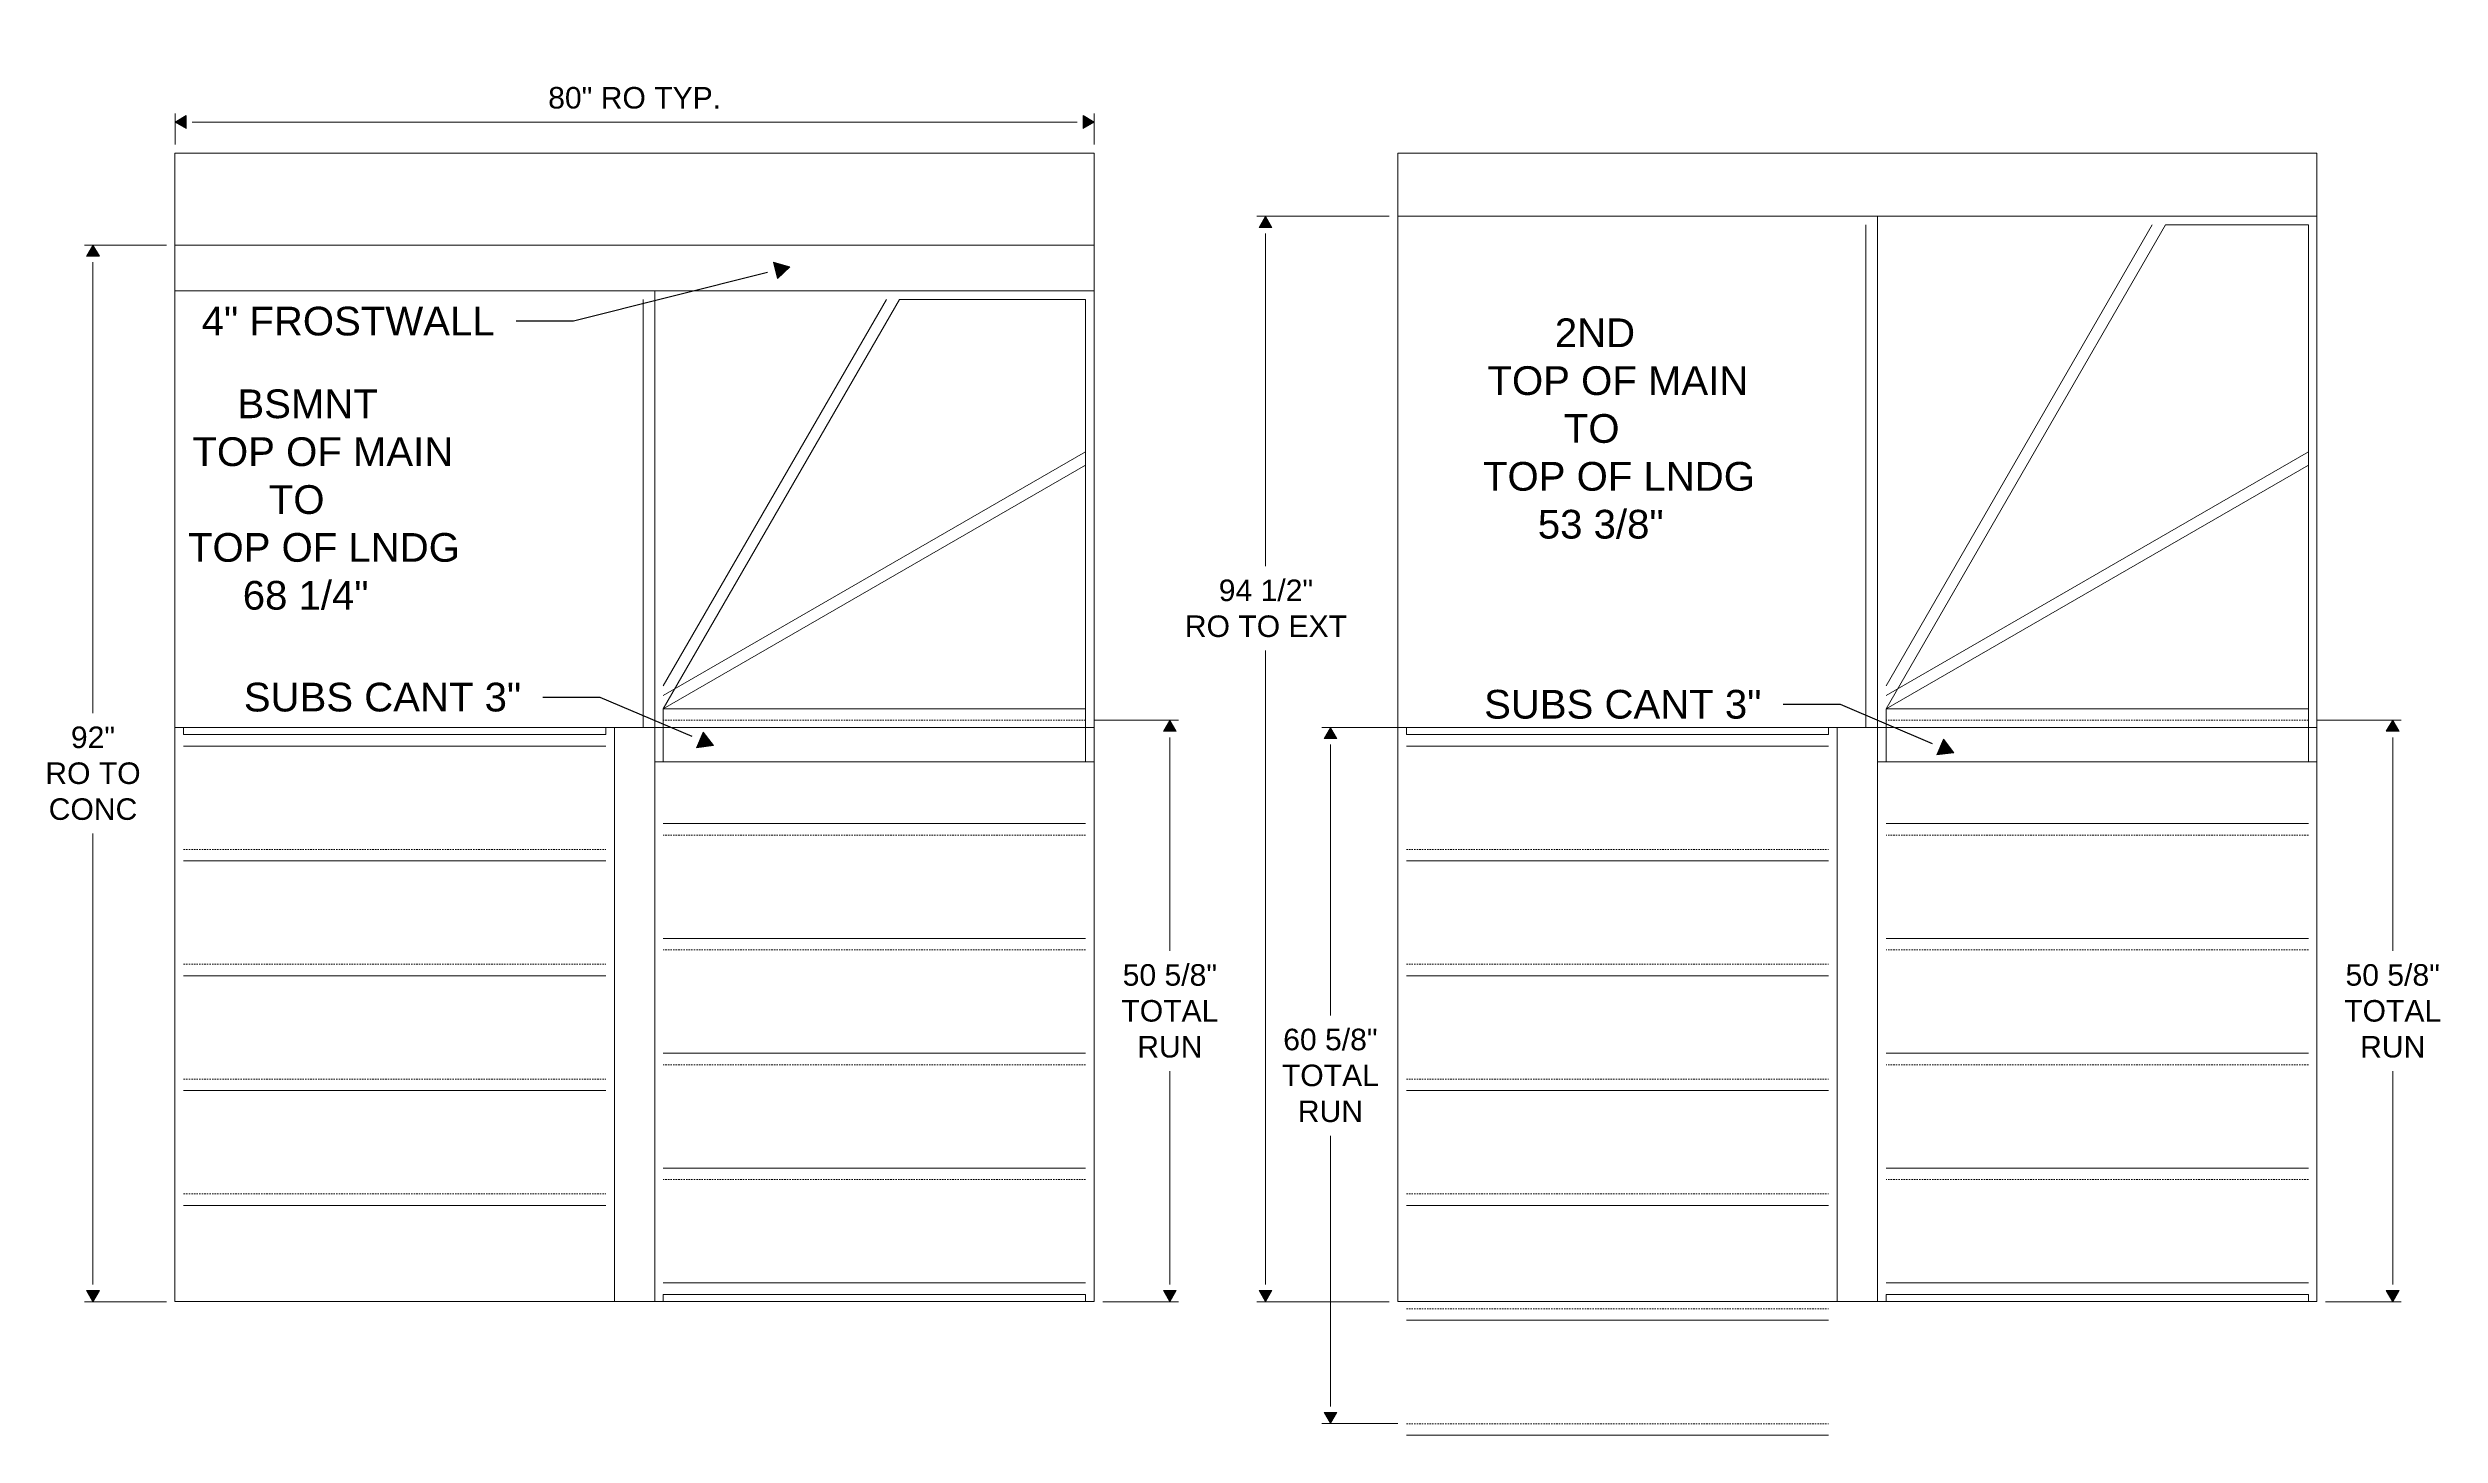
# Model space of a CAD drawing. Header units: inches. Extents: x -118 to 513, y 73 to 305.
# Drawn here: x 93.3 to 301.5, y 163 to 283.8 of the extents above; entities that cross this region are included whole.
import ezdxf
from ezdxf import colors
from ezdxf.entities.mleader import LeaderData, LeaderLine
from ezdxf.math import Vec2, Vec3

# ---------------------------------------------------------------- set-up
doc = ezdxf.new("R2010")
doc.units = ezdxf.units.IN
doc.header["$MEASUREMENT"] = 0
doc.header["$PDMODE"] = 35
doc.linetypes.add('HIDDEN2', pattern=[0.1875, 0.125, -0.0625])
for name, color, linetype, lineweight in [('Concrete', 40, 'Continuous', 9), ('Dimension', 3, 'Continuous', 9), ('Hole-Framing', 150, 'Continuous', 18), ('Kick', 4, 'Continuous', 9), ('Kick-Hidden', 4, 'HIDDEN2', 9), ('Plywood', 6, 'Continuous', 18), ('Treads', 1, 'Continuous', 15)]:
    doc.layers.add(name, color=color, linetype=linetype, lineweight=lineweight)
doc.styles.add('Dimension and Text', font='arial.ttf', dxfattribs={"height": 0.078125})
doc.dimstyles.new('Jerrod Dimension', dxfattribs={"dimscale": 0, "dimtxt": 0.078125, "dimasz": 0.0625, "dimexe": 0.03125, "dimexo": 0.03125, "dimgap": 0.046875, "dimtad": 1, "dimtih": 1, "dimtoh": 1, "dimdec": 4, "dimzin": 1, "dimdsep": 46, "dimlunit": 5, "dimtxsty": 'Dimension and Text', "dimblk": 'arrow', "dimcen": 2.421875, "dimclrd": 3, "dimclre": 3, "dimclrt": 3, "dimadec": 1, "dimazin": 0, "dimtfac": 1, "dimtdec": 4, "dimtmove": 2, "dimatfit": 3, "dimldrblk": 'arrow', "dimfxl": 1, "dimtfillclr": 256, "dimfrac": 2, "dimlwd": -1, "dimlwe": -1, "dimarcsym": 2})

# ---------------------------------------------------------------- blocks, each defined once
blk = doc.blocks.new('arrow')
at = {"layer": 'Dimension'}
blk.add_hatch(color=0, dxfattribs=at).paths.add_polyline_path([(0, 0), (-0.64, 0.37), (-0.64, -0.37)])
at = {"layer": 'Dimension', "color": 0}
for p, q in [((-0.64, -0.37), (-0.64, 0.37)), ((0, 0), (-0.64, 0.37)), ((-0.64, -0.37), (0, 0))]:
    blk.add_line(p, q, dxfattribs=at)
blk = doc.blocks.new('*D99')
at = {"layer": 'Defpoints', "color": 0, "transparency": 16777216}
for p in [(184.39, 277.29), (104.39, 274.58), (184.39, 274.58)]:
    blk.add_point(p, dxfattribs=at)
at = {"layer": 'Treads', "color": 3, "transparency": 16777216}
for p, q in [((104.39, 275.33), (104.39, 278.04)), ((105.89, 277.29), (182.89, 277.29)), ((184.39, 275.33), (184.39, 278.04))]:
    blk.add_line(p, q, dxfattribs=at)
at = {"layer": 'Treads', "color": 3, "transparency": 16777216, "xscale": 1.5, "yscale": 1.5, "zscale": 1.5, "rotation": 180}
blk.add_blockref('arrow', (104.39, 277.29), dxfattribs=at)
at = {"layer": 'Treads', "color": 3, "transparency": 16777216, "xscale": 1.5, "yscale": 1.5, "zscale": 1.5}
blk.add_blockref('arrow', (184.39, 277.29), dxfattribs=at)
at = {"layer": 'Treads', "color": 3, "transparency": 16777216, "insert": (144.39, 279.39), "char_height": 1.875, "attachment_point": 5, "style": 'Dimension and Text'}
blk.add_mtext('80" RO TYP.', dxfattribs=at)
blk = doc.blocks.new('*D100')
at = {"layer": 'Defpoints', "color": 0, "transparency": 16777216}
for p in [(97.25, 266.58), (104.39, 266.58), (104.39, 174.58)]:
    blk.add_point(p, dxfattribs=at)
at = {"layer": 'Treads', "color": 3, "transparency": 16777216}
for p, q in [((103.64, 266.58), (96.5, 266.58)), ((97.25, 265.08), (97.25, 225.82)), ((97.25, 176.08), (97.25, 215.34)), ((103.64, 174.58), (96.5, 174.58))]:
    blk.add_line(p, q, dxfattribs=at)
at = {"layer": 'Treads', "color": 3, "transparency": 16777216, "xscale": 1.5, "yscale": 1.5, "zscale": 1.5}
for p, rotation in [((97.25, 266.58), 90), ((97.25, 174.58), 270)]:
    blk.add_blockref('arrow', p, dxfattribs=dict(at, rotation=rotation))
at = {"layer": 'Treads', "color": 3, "transparency": 16777216, "insert": (97.25, 220.58), "char_height": 1.875, "attachment_point": 5, "style": 'Dimension and Text'}
blk.add_mtext('92"\\PRO TO \\PCONC', dxfattribs=at)
blk = doc.blocks.new('*D101')
at = {"layer": 'Defpoints', "color": 0, "transparency": 16777216}
for p in [(210.8, 269.08), (199.3, 174.58), (210.8, 174.58)]:
    blk.add_point(p, dxfattribs=at)
at = {"layer": 'Treads', "color": 3, "transparency": 16777216}
for p, q in [((210.05, 269.08), (198.55, 269.08)), ((199.3, 267.58), (199.3, 238.62)), ((199.3, 176.08), (199.3, 231.27)), ((210.05, 174.58), (198.55, 174.58))]:
    blk.add_line(p, q, dxfattribs=at)
at = {"layer": 'Treads', "color": 3, "transparency": 16777216, "xscale": 1.5, "yscale": 1.5, "zscale": 1.5}
for p, rotation in [((199.3, 269.08), 90), ((199.3, 174.58), 270)]:
    blk.add_blockref('arrow', p, dxfattribs=dict(at, rotation=rotation))
at = {"layer": 'Treads', "color": 3, "transparency": 16777216, "insert": (199.33, 234.94), "char_height": 1.875, "attachment_point": 5, "style": 'Dimension and Text'}
blk.add_mtext('94 1/2"\\PRO TO EXT', dxfattribs=at)
blk = doc.blocks.new('*D102')
at = {"layer": 'Defpoints', "color": 0, "transparency": 16777216}
for p in [(204.94, 224.58), (211.55, 224.58), (211.55, 163.96)]:
    blk.add_point(p, dxfattribs=at)
at = {"layer": 'Treads', "color": 3, "transparency": 16777216}
for p, q in [((210.8, 224.58), (204.19, 224.58)), ((204.94, 223.08), (204.94, 199.51)), ((204.94, 165.46), (204.94, 189.03)), ((210.8, 163.96), (204.19, 163.96))]:
    blk.add_line(p, q, dxfattribs=at)
at = {"layer": 'Treads', "color": 3, "transparency": 16777216, "xscale": 1.5, "yscale": 1.5, "zscale": 1.5}
for p, rotation in [((204.94, 224.58), 90), ((204.94, 163.96), 270)]:
    blk.add_blockref('arrow', p, dxfattribs=dict(at, rotation=rotation))
at = {"layer": 'Treads', "color": 3, "transparency": 16777216, "insert": (204.94, 194.27), "char_height": 1.875, "attachment_point": 5, "style": 'Dimension and Text'}
blk.add_mtext('60 5/8"\\PTOTAL \\PRUN', dxfattribs=at)
blk = doc.blocks.new('*D103')
at = {"layer": 'Defpoints', "color": 0, "transparency": 16777216}
for p in [(290.05, 225.21), (297.39, 225.21), (290.8, 174.58)]:
    blk.add_point(p, dxfattribs=at)
at = {"layer": 'Treads', "color": 3, "transparency": 16777216}
for p, q in [((290.8, 225.21), (298.14, 225.21)), ((297.39, 223.71), (297.39, 205.13)), ((297.39, 176.08), (297.39, 194.66)), ((291.55, 174.58), (298.14, 174.58))]:
    blk.add_line(p, q, dxfattribs=at)
at = {"layer": 'Treads', "color": 3, "transparency": 16777216, "xscale": 1.5, "yscale": 1.5, "zscale": 1.5}
for p, rotation in [((297.39, 225.21), 90), ((297.39, 174.58), 270)]:
    blk.add_blockref('arrow', p, dxfattribs=dict(at, rotation=rotation))
at = {"layer": 'Treads', "color": 3, "transparency": 16777216, "insert": (297.39, 199.89), "char_height": 1.875, "attachment_point": 5, "style": 'Dimension and Text'}
blk.add_mtext('50 5/8"\\PTOTAL \\PRUN', dxfattribs=at)
blk = doc.blocks.new('*D104')
at = {"layer": 'Defpoints', "color": 0, "transparency": 16777216}
for p in [(183.64, 225.21), (190.97, 225.21), (184.39, 174.58)]:
    blk.add_point(p, dxfattribs=at)
at = {"layer": 'Treads', "color": 3, "transparency": 16777216}
for p, q in [((184.39, 225.21), (191.72, 225.21)), ((190.97, 223.71), (190.97, 205.13)), ((190.97, 176.08), (190.97, 194.66)), ((185.14, 174.58), (191.72, 174.58))]:
    blk.add_line(p, q, dxfattribs=at)
at = {"layer": 'Treads', "color": 3, "transparency": 16777216, "xscale": 1.5, "yscale": 1.5, "zscale": 1.5}
for p, rotation in [((190.97, 225.21), 90), ((190.97, 174.58), 270)]:
    blk.add_blockref('arrow', p, dxfattribs=dict(at, rotation=rotation))
at = {"layer": 'Treads', "color": 3, "transparency": 16777216, "insert": (190.97, 199.89), "char_height": 1.875, "attachment_point": 5, "style": 'Dimension and Text'}
blk.add_mtext('50 5/8"\\PTOTAL \\PRUN', dxfattribs=at)

msp = doc.modelspace()

# ---------------------------------------------------------------- linework, layer by layer
at = {"layer": 'Concrete'}
for points in [[(104.38522, 274.58169), (184.38522, 274.58169), (184.38522, 174.58169), (104.38522, 174.58169)], [(104.38522, 274.58169), (184.38522, 274.58169), (184.38522, 266.58169), (104.38522, 266.58169)]]:
    msp.add_lwpolyline(points, close=True, dxfattribs=at)
at = {"layer": 'Hole-Framing'}
for points in [[(210.7992, 274.58169), (290.7992, 274.58169), (290.7992, 174.58169), (210.7992, 174.58169)], [(210.7992, 274.58169), (290.7992, 274.58169), (290.7992, 269.08169), (210.7992, 269.08169)], [(142.63522, 224.58169), (146.13522, 224.58169), (146.13522, 174.58169), (142.63522, 174.58169)], [(249.0492, 224.58169), (252.5492, 224.58169), (252.5492, 174.58169), (249.0492, 174.58169)]]:
    msp.add_lwpolyline(points, close=True, dxfattribs=at)
at = {"layer": 'Kick'}
for points in [[(104.38522, 266.58169), (184.38522, 266.58169), (184.38522, 262.58169), (104.38522, 262.58169)], [(105.13522, 224.58169), (141.88522, 224.58169), (141.88522, 223.95669), (105.13522, 223.95669)], [(211.5492, 224.58169), (248.2992, 224.58169), (248.2992, 223.95669), (211.5492, 223.95669)], [(183.63522, 174.58169), (146.88522, 174.58169), (146.88522, 175.20669), (183.63522, 175.20669)], [(290.0492, 174.58169), (253.2992, 174.58169), (253.2992, 175.20669), (290.0492, 175.20669)]]:
    msp.add_lwpolyline(points, close=True, dxfattribs=at)
at = {"layer": 'Kick-Hidden'}
for p, q in [((183.63522, 225.20669), (146.88522, 225.20669)), ((290.0492, 225.20669), (253.2992, 225.20669)), ((183.63522, 215.20669), (146.88522, 215.20669)), ((290.0492, 215.20669), (253.2992, 215.20669)), ((105.13522, 213.95669), (141.88522, 213.95669)), ((211.5492, 213.95669), (248.2992, 213.95669)), ((183.63522, 205.20669), (146.88522, 205.20669)), ((290.0492, 205.20669), (253.2992, 205.20669)), ((105.13522, 203.95669), (141.88522, 203.95669)), ((211.5492, 203.95669), (248.2992, 203.95669)), ((105.13522, 193.95669), (141.88522, 193.95669)), ((183.63522, 195.20669), (146.88522, 195.20669)), ((211.5492, 193.95669), (248.2992, 193.95669)), ((290.0492, 195.20669), (253.2992, 195.20669)), ((105.13522, 183.95669), (141.88522, 183.95669)), ((183.63522, 185.20669), (146.88522, 185.20669)), ((211.5492, 183.95669), (248.2992, 183.95669)), ((290.0492, 185.20669), (253.2992, 185.20669)), ((211.5492, 173.95669), (248.2992, 173.95669)), ((211.5492, 163.95669), (248.2992, 163.95669))]:
    msp.add_line(p, q, dxfattribs=at)
at = {"layer": 'Plywood'}
for points in [[(210.7992, 269.08169), (290.7992, 269.08169), (290.7992, 224.58169), (210.7992, 224.58169)], [(252.5492, 221.58169), (290.7992, 221.58169), (290.7992, 269.08169), (252.5492, 269.08169)], [(104.38522, 262.58169), (184.38522, 262.58169), (184.38522, 224.58169), (104.38522, 224.58169)], [(146.13522, 221.58169), (184.38522, 221.58169), (184.38522, 262.58169), (146.13522, 262.58169)]]:
    msp.add_lwpolyline(points, close=True, dxfattribs=at)
for points in [[(253.2992, 226.20669), (277.62008, 268.33169), (290.0492, 268.33169), (290.0492, 221.58169), (253.2992, 221.58169), (253.2992, 226.20669)], [(146.88522, 226.20669), (167.45332, 261.83169), (183.63522, 261.83169), (183.63522, 221.58169), (146.88522, 221.58169), (146.88522, 226.20669)], [(146.88522, 226.20669), (183.63522, 247.42431), (183.63522, 221.58169), (146.88522, 221.58169), (146.88522, 226.20669)], [(253.2992, 226.20669), (290.0492, 247.42431), (290.0492, 221.58169), (253.2992, 221.58169), (253.2992, 226.20669)]]:
    msp.add_lwpolyline(points, dxfattribs=at)
at = {"layer": 'Treads'}
for p, q in [((251.5492, 268.33169), (251.5492, 224.58169)), ((253.2992, 228.20669), (276.46538, 268.33169)), ((145.13522, 224.58169), (145.13522, 261.83169)), ((146.88522, 228.20669), (166.29862, 261.83169)), ((183.63522, 248.57901), (146.88522, 227.36139)), ((253.2992, 227.36139), (290.0492, 248.57901)), ((183.63522, 226.20669), (146.88522, 226.20669)), ((290.0492, 226.20669), (253.2992, 226.20669)), ((105.13522, 222.95669), (141.88522, 222.95669)), ((211.5492, 222.95669), (248.2992, 222.95669)), ((183.63522, 216.20669), (146.88522, 216.20669)), ((290.0492, 216.20669), (253.2992, 216.20669)), ((105.13522, 212.95669), (141.88522, 212.95669)), ((211.5492, 212.95669), (248.2992, 212.95669)), ((183.63522, 206.20669), (146.88522, 206.20669)), ((290.0492, 206.20669), (253.2992, 206.20669)), ((105.13522, 202.95669), (141.88522, 202.95669)), ((211.5492, 202.95669), (248.2992, 202.95669)), ((183.63522, 196.20669), (146.88522, 196.20669)), ((290.0492, 196.20669), (253.2992, 196.20669)), ((105.13522, 192.95669), (141.88522, 192.95669)), ((211.5492, 192.95669), (248.2992, 192.95669)), ((183.63522, 186.20669), (146.88522, 186.20669)), ((290.0492, 186.20669), (253.2992, 186.20669)), ((105.13522, 182.95669), (141.88522, 182.95669)), ((211.5492, 182.95669), (248.2992, 182.95669)), ((183.63522, 176.20669), (146.88522, 176.20669)), ((290.0492, 176.20669), (253.2992, 176.20669)), ((211.5492, 172.95669), (248.2992, 172.95669)), ((211.5492, 162.95669), (248.2992, 162.95669))]:
    msp.add_line(p, q, dxfattribs=at)

# ---------------------------------------------------------------- texts
at = {"layer": 'Treads', "char_height": 2.5, "width": 32.6352658, "attachment_point": 1, "style": 'Dimension and Text'}
for s, insert in [('\\pi9.7263;2ND\\P\\pi3.8634;TOP OF MAIN\\P\\pi10.509;TO \\P\\pi3.4733;TOP OF LNDG\\P\\pi8.2478;53 3/8"', (214.74602, 260.19363)), ('\\pi7.7765;BSMNT\\P\\pi3.8634;TOP OF MAIN\\P\\pi10.509;TO \\P\\pi3.4733;TOP OF LNDG\\P\\pi8.2427;68 1/4"', (102.04214, 254.00578))]:
    msp.add_mtext(s, dxfattribs=dict(at, insert=insert))

# ---------------------------------------------------------------- dimensions: what is measured, and where the dimension line sits
at = {"layer": 'Treads'}
dim = msp.add_linear_dim(base=(184.38522, 277.29423), p1=(104.38522, 274.58169), p2=(184.38522, 274.58169), text='<> RO TYP.', dimstyle='Jerrod Dimension', override={"dimpost": '"'}, dxfattribs=at)
dim.commit()
dim.dimension.update_dxf_attribs({"geometry": '*D99', "text_midpoint": (144.38522, 279.38935)})
dim = msp.add_linear_dim(base=(199.29513, 174.58169), p1=(210.7992, 269.08169), p2=(210.7992, 174.58169), angle=90, text='<>\\PRO TO EXT', dimstyle='Jerrod Dimension', override={"dimpost": '"'}, dxfattribs=at)
dim.commit()
dim.dimension.update_dxf_attribs({"geometry": '*D101', "text_midpoint": (199.32638, 234.94378), "dimtype": 160})
for base, p1, p2, text, picture, middle in [((97.25408, 266.58169), (104.38522, 174.58169), (104.38522, 266.58169), '<>\\PRO TO \\PCONC', '*D100', (97.25408, 220.58169)), ((190.97362, 225.20669), (184.38522, 174.58169), (183.63522, 225.20669), '<>\\PTOTAL \\PRUN', '*D104', (190.97362, 199.89419)), ((297.3876, 225.20669), (290.7992, 174.58169), (290.0492, 225.20669), '<>\\PTOTAL \\PRUN', '*D103', (297.3876, 199.89419)), ((204.94329, 224.58169), (211.5492, 163.95669), (211.5492, 224.58169), '<>\\PTOTAL \\PRUN', '*D102', (204.94329, 194.26919))]:
    dim = msp.add_linear_dim(base=base, p1=p1, p2=p2, angle=90, text=text, dimstyle='Jerrod Dimension', override={"dimpost": '"'}, dxfattribs=at)
    dim.commit()
    dim.dimension.update_dxf_attribs({"geometry": picture, "text_midpoint": middle})

# ---------------------------------------------------------------- leaders
ml = msp.add_multileader_mtext('Standard', dxfattribs=at)
ml.set_content('4" FROSTWALL', color=3, style='Dimension and Text')
ml.set_leader_properties(color=3)
ml.set_arrow_properties(name='arrow')
ml.build(insert=Vec2(0, 0))
ml.multileader.update_dxf_attribs({"dogleg_length": 0.15625, "arrow_head_size": 2, "scale": 32})
ctx = ml.context
ctx.base_point, ctx.scale, ctx.char_height, ctx.arrow_head_size, ctx.landing_gap_size, ctx.plane_origin = Vec3(104.99913, 259.93766), 32, 2.5, 2, 1.875, Vec3(157.89247, 264.69209)
ctx.text_align_type = 2
notes = []
notes.append((ctx, [(0, (1, 1, 0), (139.07826, 259.93766), (-1, 0), 5, [(0, [(157.89247, 264.69209)], 0, [])])]))
ctx.mtext.insert, ctx.mtext.alignment, ctx.mtext.flow_direction = Vec3(132.20326, 261.20897), 3, 5
ml = msp.add_multileader_mtext('Standard', dxfattribs=at)
ml.set_content('SUBS CANT 3"', color=3, style='Dimension and Text')
ml.set_leader_properties(color=3)
ml.set_arrow_properties(name='arrow')
ml.build(insert=Vec2(0, 0))
ml.multileader.update_dxf_attribs({"dogleg_length": 0.15625, "arrow_head_size": 2, "scale": 32})
ctx = ml.context
ctx.base_point, ctx.scale, ctx.char_height, ctx.arrow_head_size, ctx.landing_gap_size, ctx.plane_origin = Vec3(108.8209, 227.19744), 32, 2.5, 2, 1.875, Vec3(151.24673, 222.99407)
ctx.text_align_type = 2
notes.append((ctx, [(0, (1, 1, 0), (141.39082, 227.19744), (-1, 0), 5, [(0, [(151.24673, 222.99407)], 0, [])])]))
ctx.mtext.insert, ctx.mtext.alignment, ctx.mtext.flow_direction = Vec3(134.51582, 228.46961), 3, 5
ml = msp.add_multileader_mtext('Standard', dxfattribs=at)
ml.set_content('SUBS CANT 3"', color=3, style='Dimension and Text')
ml.set_leader_properties(color=3)
ml.set_arrow_properties(name='arrow')
ml.build(insert=Vec2(0, 0))
ml.multileader.update_dxf_attribs({"dogleg_length": 0.15625, "arrow_head_size": 2, "scale": 32})
ctx = ml.context
ctx.base_point, ctx.scale, ctx.char_height, ctx.arrow_head_size, ctx.landing_gap_size, ctx.plane_origin = Vec3(216.76039, 226.57449), 32, 2.5, 2, 1.875, Vec3(259.18622, 222.37111)
ctx.text_align_type = 2
notes.append((ctx, [(0, (1, 1, 0), (249.3303, 226.57449), (-1, 0), 5, [(0, [(259.18622, 222.37111)], 0, [])])]))
ctx.mtext.insert, ctx.mtext.alignment, ctx.mtext.flow_direction = Vec3(242.4553, 227.84666), 3, 5
for ctx, leaders in notes:
    for number, flags, end, landing, length, lines in leaders:
        leader = LeaderData()
        leader.index, (leader.has_last_leader_line, leader.has_dogleg_vector, leader.attachment_direction) = number, flags
        leader.last_leader_point, leader.dogleg_vector, leader.dogleg_length = Vec3(end), Vec3(landing), length
        for number, points, colour, breaks in lines:
            line = LeaderLine()
            line.index, line.vertices, line.color, line.breaks = number, Vec3.list(points), colors.encode_raw_color(colour), breaks
            leader.lines.append(line)
        ctx.leaders.append(leader)

doc.saveas('drawing.dxf')
